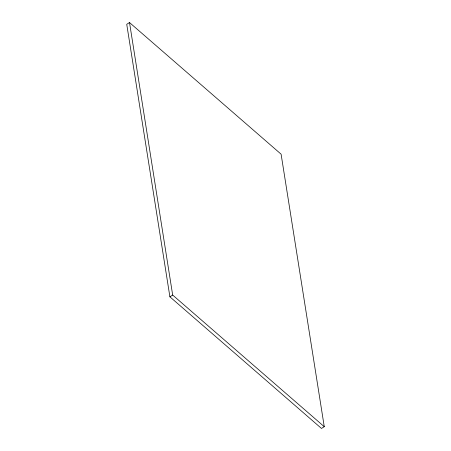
<?xml version="1.0" encoding="UTF-8"?>
<svg xmlns="http://www.w3.org/2000/svg" width="451" height="451" viewBox="0 0 451 451"><rect width="100%" height="100%" fill="white"/><g stroke="black" fill="none" stroke-linecap="round" stroke-linejoin="round"><path stroke-width="0.68" d="M129.516 22.55L126.737 24.315L169.897 296.82L321.484 428.45L324.263 426.685L281.103 154.18L129.516 22.55L172.677 295.055L324.263 426.685M169.897 296.82L172.677 295.055"/></g></svg>
